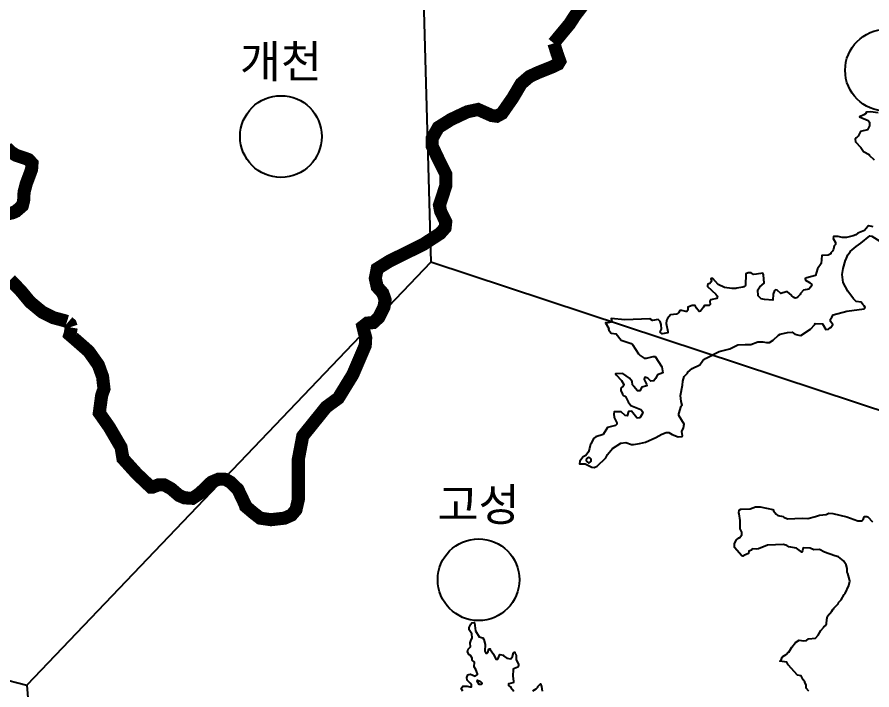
# Model space of a CAD drawing. Header units: millimetres. Extents: x -19392 to 580976, y -49129 to 736091.
# Drawn here: x 306408 to 332556, y 161880 to 182472 of the extents above; entities that cross this region are included whole.
import ezdxf
from ezdxf.enums import TextEntityAlignment as Align

# ---------------------------------------------------------------- set-up
doc = ezdxf.new("R2010")
doc.units = ezdxf.units.MM
for name, color, linetype in [('2121', 7, 'Continuous'), ('2122', 7, 'Continuous'), ('2411', 7, 'Continuous'), ('AWS', 4, 'Continuous'), ('AWS명', 2, 'Continuous'), ('티센', 6, 'Continuous')]:
    doc.layers.add(name, color=color, linetype=linetype)
doc.styles.get("Standard").update_dxf_attribs({"font": ''})
doc.styles.get('Standard').set_extended_font_data('Gulim')

msp = doc.modelspace()

# ---------------------------------------------------------------- linework, layer by layer
at = {"layer": '2121', "color": 7}
for points in [[(332746, 179541), (332518, 179575), (332392, 179558), (332356, 179508), (332312, 179477), (332180, 179422), (332446, 179309), (332484, 179260), (332480, 179141), (332419, 179021), (332207, 178967), (332135, 178829), (332085, 178779), (332073, 178778), (332048, 178740), (332050, 178659), (332221, 178483), (332234, 178449), (332304, 178357), (332468, 178269), (332474, 178250), (332474, 178250), (332621, 178099)], [(332595, 176055), (332466, 176079), (332433, 176078), (332433, 176065), (332328, 175944), (332128, 175857), (332061, 175811), (331987, 175777), (331782, 175730), (331645, 175728), (331526, 175758), (331381, 175755), (331376, 175693), (331441, 175576), (331442, 175513), (331405, 175475), (331377, 175364), (331349, 175310), (331301, 175255), (331302, 175229), (331222, 175190), (331222, 175190), (331021, 175179), (331000, 174931), (330890, 174767), (330831, 174566), (330570, 174490), (330520, 174468), (330527, 174417), (330643, 174345), (330717, 174283), (330693, 174220), (330631, 174147), (330463, 174110), (330370, 174012), (330358, 173981), (330295, 173910), (330245, 173881), (330211, 173872), (330167, 173888), (330098, 173951), (330098, 173964), (329977, 174065), (329933, 174065), (329770, 174015), (329663, 174111), (329606, 174120), (329582, 174103), (329533, 173990), (329524, 173809), (329268, 173824), (329167, 173853), (329078, 173940), (329078, 173940), (329063, 174126), (329124, 174215), (329259, 174330), (329239, 174583), (329216, 174632), (329027, 174599), (328931, 174596), (328862, 174642), (328768, 174641), (328699, 174615), (328686, 174259), (328643, 174214), (328612, 174201), (328424, 174180), (328393, 174166), (328275, 174165), (328049, 174192), (327853, 174291), (327688, 174468), (327645, 174474), (327633, 174461), (327646, 174405), (327634, 174355), (327597, 174317), (327535, 174297), (327525, 174261), (327532, 174227), (327784, 173989), (327816, 173948), (327829, 173927), (327817, 173861), (327817, 173861), (327623, 173823), (327599, 173776), (327607, 173673), (327583, 173647), (327433, 173645), (327409, 173595), (327316, 173469), (327273, 173462), (327190, 173564), (327151, 173641), (327058, 173640), (326921, 173594), (326928, 173507), (326898, 173462), (326860, 173459), (326741, 173491), (326679, 173487), (326636, 173424), (326581, 173383), (326393, 173361), (326303, 173252), (326272, 173182), (326266, 173090), (326318, 172851), (326314, 172804), (326139, 172773), (326089, 172816), (326083, 172838), (326119, 172916), (326110, 173063), (326078, 173153), (326078, 173153), (326021, 173212), (325840, 173184), (325764, 173232), (324996, 173210), (324584, 173244), (324596, 173159), (324578, 173136), (324475, 173117), (324408, 173117), (324507, 172939), (324500, 172906), (324508, 172892), (324584, 172796), (324733, 172780), (324886, 172582), (325188, 172477), (325238, 172447), (325414, 172169), (325469, 172110), (325595, 172030), (325657, 172028), (325869, 172080), (325925, 172086), (326130, 171770), (326158, 171583), (326002, 171518), (325940, 171412), (325881, 171335), (325799, 171333), (325704, 171426), (325610, 171449), (325610, 171449), (325598, 171431), (325592, 171380), (325666, 171239), (325676, 171201), (325670, 171182), (325515, 171142), (325460, 171035), (325391, 171034), (325278, 171161), (325271, 171181), (325232, 171216), (325218, 171318), (325141, 171424), (324934, 171564), (324712, 171557), (324733, 171522), (324892, 171345), (324970, 171227), (324970, 171208), (324947, 171175), (324884, 171126), (324872, 171082), (324879, 171045), (324931, 170927), (324962, 170890), (325013, 170872), (325022, 170860), (325100, 170697), (325186, 170587), (325487, 170460), (325545, 170386), (325545, 170386), (325527, 170317), (325454, 170203), (325379, 170199), (325366, 170202), (325201, 170406), (325113, 170405), (325072, 170273), (325009, 170278), (324888, 170395), (324670, 170392), (324664, 170329), (324672, 170217), (324756, 170055), (324750, 170017), (324713, 169976), (324676, 169957), (324471, 169907), (324331, 169696), (324113, 169630), (324038, 169576), (323966, 169424), (323947, 169405), (323922, 169264), (323886, 169163), (323803, 169056), (323728, 169017), (323624, 168882), (323612, 168795), (323781, 168797), (323989, 168697), (324058, 168682), (324058, 168682), (324151, 168728), (324422, 168987), (324465, 169082), (324624, 169272), (324872, 169435), (325034, 169447), (325202, 169388), (325260, 169388), (325445, 169418), (325634, 169462), (325943, 169606), (326131, 169702), (326260, 169753), (326341, 169754), (326443, 169693), (326632, 169621), (326749, 169631), (326760, 169658), (326744, 169793), (326796, 169905), (326813, 170018), (326653, 170278), (326646, 170325), (326724, 170560), (326748, 170598), (326721, 170710), (326706, 170891), (326764, 171204), (326768, 171326), (326816, 171474), (326914, 171576), (326914, 171576), (326923, 171609), (327062, 171715), (327292, 171825), (327389, 171957), (327463, 172021), (327885, 172234), (328215, 172314), (328451, 172439), (328682, 172452), (328857, 172449), (329068, 172533), (329216, 172531), (329330, 172510), (329425, 172513), (329537, 172581), (329696, 172742), (329746, 172766), (329979, 172815), (330113, 172830), (330202, 172763), (330321, 172733), (330378, 172728), (330683, 172925), (330810, 173059), (330822, 173097), (331045, 173087), (331143, 172912), (331229, 172925), (331292, 172973), (331305, 172973), (331357, 173065), (331357, 173065), (331290, 173154), (331289, 173229), (331332, 173284), (331368, 173362), (331785, 173475), (332315, 173548), (332340, 173560), (332352, 173580), (332322, 173639), (332282, 173671), (332230, 173747), (332074, 173766), (331991, 173852), (331825, 174084), (331678, 174347), (331643, 174591), (331677, 174778), (331752, 175029), (331764, 175041), (331820, 175196), (331888, 175288), (331888, 175301), (332073, 175450), (332222, 175549), (332494, 175779), (332550, 175767), (332796, 175615)], [(330629, 161845), (330547, 161929), (330547, 162038), (330507, 162110), (330507, 162129), (330451, 162189), (330451, 162189), (330390, 162313), (330277, 162331), (329995, 162649), (329957, 162733), (329736, 162761), (329795, 162823), (329807, 162880), (329832, 162904), (329934, 162968), (329995, 163030), (330014, 163036), (330106, 163190), (330217, 163330), (330330, 163399), (330473, 163385), (330555, 163388), (330617, 163444), (330830, 163466), (330916, 163552), (330991, 163695), (331088, 163799), (331094, 163820), (331125, 163839), (331171, 163902), (331178, 164035), (331201, 164138), (331328, 164285), (331359, 164341), (331389, 164360), (331395, 164380), (331522, 164512), (331522, 164512), (331537, 164553), (331618, 164634), (331709, 164795), (331743, 164835), (331854, 165073), (331879, 165204), (331873, 165254), (331821, 165443), (331803, 165479), (331803, 165597), (331765, 165710), (331690, 165834), (331538, 165956), (331421, 165984), (331102, 166095), (330957, 166175), (330777, 166166), (330664, 166219), (330458, 166224), (330434, 166142), (330409, 166097), (330251, 166217), (330014, 166260), (329957, 166303), (329851, 166334), (329358, 166308), (329089, 166197), (329016, 166192), (328902, 166194), (328874, 166153), (328796, 166125), (328796, 166125), (328784, 166050), (328635, 165998), (328605, 165978), (328582, 165984), (328352, 166241), (328352, 166348), (328405, 166467), (328483, 166536), (328507, 166536), (328575, 166629), (328575, 166711), (328531, 166811), (328531, 167067), (328498, 167270), (328486, 167295), (328498, 167379), (328542, 167414), (328829, 167424), (328992, 167481), (329136, 167488), (329523, 167399), (329542, 167389), (329542, 167364), (329630, 167255), (329674, 167214), (329842, 167184), (329867, 167162), (329974, 167116), (330427, 167135), (330592, 167130), (330832, 167189), (330832, 167189), (330954, 167232), (331154, 167245), (331241, 167288), (331360, 167283), (331785, 167172), (332123, 167054), (332248, 167058), (332303, 167116), (332316, 167174), (332329, 167186), (332403, 167186), (332429, 167174), (332573, 167024)], [(320045, 161846), (319995, 161927), (320039, 161996), (320176, 161997), (320257, 161972), (320307, 161976), (320313, 162009), (320307, 162047), (320288, 162066), (320288, 162078), (320276, 162078), (320176, 162178), (320163, 162259), (320194, 162340), (320225, 162356), (320275, 162357), (320418, 162300), (320493, 162348), (320493, 162373), (320445, 162505), (320386, 162585), (320405, 162728), (320330, 162791), (320330, 162791), (320329, 162854), (320279, 162938), (320239, 162957), (320191, 163046), (320204, 163127), (320278, 163202), (320266, 163316), (320292, 163382), (320325, 163469), (320314, 163596), (320239, 163715), (320239, 163790), (320288, 163896), (320319, 163928), (320388, 163944), (320401, 163928), (320426, 163690), (320546, 163507), (320658, 163476), (320686, 163418), (320727, 163273), (320716, 163061), (320747, 163005), (320785, 163002), (320804, 163024), (320834, 163123), (320847, 163136), (320878, 163133), (320878, 163121), (320978, 162978), (321040, 162843), (321040, 162843), (321054, 162824), (321117, 162818), (321178, 162968), (321285, 162941), (321288, 162927), (321385, 162856), (321510, 162832), (321566, 162907), (321591, 163013), (321610, 163032), (321635, 163033), (321635, 163008), (321663, 162972), (321674, 162938), (321678, 162812), (321742, 162658), (321742, 162602), (321723, 162580), (321619, 162537), (321586, 162514), (321568, 162286), (321581, 162245), (321594, 162114), (321581, 162101), (321444, 162063), (321438, 162019), (321490, 161976), (321511, 161970), (321512, 161956), (321601, 161842)], [(322182, 161847), (322288, 161911), (322335, 161967), (322341, 161987), (322418, 162068), (322447, 161989), (322471, 161846)]]:
    msp.add_lwpolyline(points, dxfattribs=at)
at = {"layer": '2122', "color": 7}
for points in [[(323889, 169004), (323843, 168977), (323826, 168957), (323816, 168908), (323820, 168894), (323843, 168860), (323888, 168832), (323906, 168831), (323950, 168856), (323964, 168877), (323970, 168928), (323964, 168946), (323928, 168980), (323918, 168986), (323889, 169004), (323889, 169004)], [(320562, 162150), (320582, 162142), (320625, 162092), (320625, 162067), (320594, 162042), (320540, 162048), (320489, 162129), (320482, 162154), (320488, 162179), (320562, 162150), (320562, 162150)]]:
    msp.add_lwpolyline(points, dxfattribs=at)
at = {"layer": '2411', "const_width": 400}
for points in [[(322821, 181674), (323309, 182263), (323472, 182516), (323947, 183140), (324145, 183385), (324152, 183657), (324023, 184007), (323950, 184257), (323983, 184715), (324202, 185881), (324344, 186776), (324483, 187819), (324583, 188597), (324603, 189018), (324545, 189218)], [(308065, 172971), (308033, 172782), (308022, 172746), (308242, 172556), (308600, 172241), (308894, 171825), (309023, 171467), (309066, 171095), (308994, 170887), (308923, 170357), (309230, 169920), (309588, 169305), (309646, 168961), (310068, 168495), (310498, 168087), (310555, 168087), (310741, 168159), (310913, 168152), (311121, 168037), (311364, 167829), (311529, 167758), (311773, 167744), (311995, 167894), (312353, 168238), (312575, 168331), (312782, 168324), (312933, 168238), (313162, 168016), (313384, 167550), (313398, 167500), (313634, 167299), (313844, 167136), (314170, 167089), (314589, 167136), (314799, 167229), (314939, 167392), (315010, 167701), (315010, 168932), (315146, 169648), (315862, 170536), (316234, 170808), (316678, 171532), (317058, 172420), (317072, 172656), (317022, 172849), (316986, 173000), (317122, 173107), (317301, 173122), (317473, 173279), (317631, 173594), (317666, 173816), (317595, 174024), (317423, 174217), (317366, 174475), (317423, 174769), (317788, 174998), (318841, 175520), (319349, 175850), (319500, 176022), (319521, 176208), (319364, 176523), (319328, 176716), (319521, 177304), (319521, 177669), (319313, 178084), (319106, 178521), (319106, 178764), (319292, 179094), (319679, 179337), (320180, 179574), (320509, 179645), (320925, 179459), (321082, 179438), (321240, 179524), (321569, 179996), (321827, 180433), (322085, 180655), (322350, 180777), (322779, 180949), (322958, 181035), (323009, 181120), (322923, 181364), (322829, 181668)], [(306087, 178470), (306224, 178340), (306370, 178245), (306597, 178170), (306752, 178113), (306865, 177997), (306851, 177811), (306792, 177648), (306692, 177384), (306622, 177119), (306608, 176852), (306567, 176696), (306376, 176530), (306274, 176484), (305993, 176421)], [(306199, 174431), (306534, 174079), (306804, 173752), (307183, 173438), (307523, 173270), (307830, 173189), (307935, 173156)], [(307967, 173133), (308035, 173075), (308063, 172991)]]:
    msp.add_lwpolyline(points, dxfattribs=at)
at = {"layer": 'AWS'}
for centre in [(332988, 180845), (314479, 178817), (320524, 165252)]:
    msp.add_circle(centre, 1250, dxfattribs=at)
at = {"layer": '티센'}
for points in [[(318272, 203519), (319063, 174973)], [(319063, 174973), (306710, 162026)], [(333256, 170275), (319063, 174973)], [(259890, 174144), (306710, 162026)], [(306710, 162026), (309754, 124199)]]:
    msp.add_lwpolyline(points, dxfattribs=at)

# ---------------------------------------------------------------- texts
at = {"layer": 'AWS명'}
for s, p in [('개천', (314479, 180317)), ('고성', (320524, 166752))]:
    msp.add_text(s, height=1000, dxfattribs=at).set_placement(p, align=Align.BOTTOM_CENTER)

doc.saveas('drawing.dxf')
